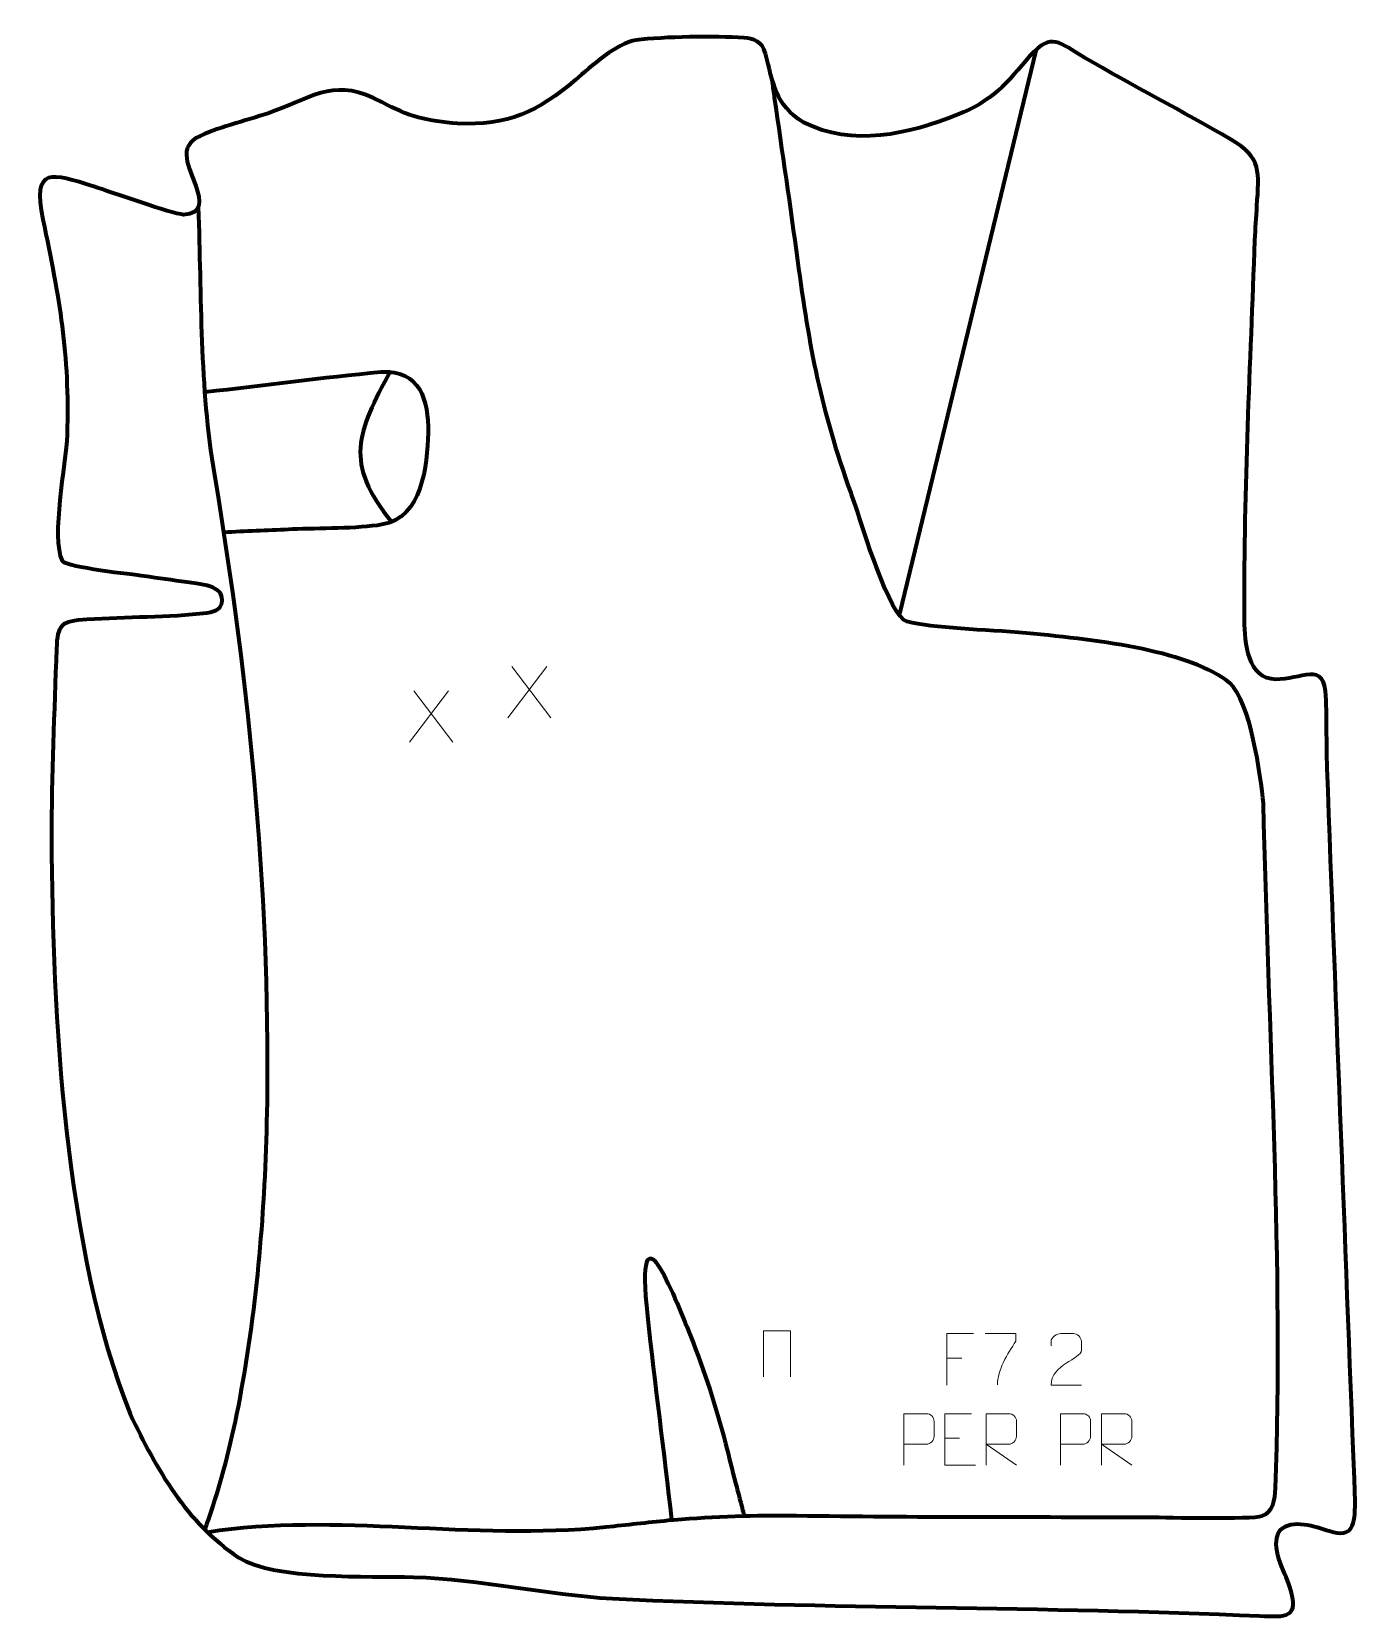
# Model space of a CAD drawing. Header units: millimetres. Extents: x -323 to 319, y -384 to 386.
import ezdxf

# ---------------------------------------------------------------- set-up
doc = ezdxf.new("R2010")
doc.units = ezdxf.units.MM
doc.header["$MEASUREMENT"] = 0
for name, color, linetype in [('layer 1', 7, 'Continuous'), ('layer 2', 7, 'Continuous'), ('layer 3', 7, 'Continuous')]:
    doc.layers.add(name, color=color, linetype=linetype)

msp = doc.modelspace()

# ---------------------------------------------------------------- linework, layer by layer
at = {"layer": 'layer 1', "color": 250, "lineweight": 9}
for points, knots in [([(100.1799, -309.9998), (100.1799, -309.9998), (100.1799, -285.0462), (100.1799, -285.0462), (100.1799, -285.0462), (103.7749, -285.0462), (107.3702, -285.0462), (110.9656, -285.0462), (110.9656, -285.0462), (113.2908, -285.0841), (114.8482, -286.5742), (114.844, -288.9403), (114.844, -288.9403), (114.8436, -290.976), (114.8436, -294.0353), (114.844, -296.0713), (114.844, -296.0713), (114.8375, -297.9467), (113.0253, -299.8886), (111.0157, -299.9077), (111.0157, -299.9077), (111.0157, -299.9077), (100.1799, -299.9077), (100.1799, -299.9077)], [0, 0, 0, 0, 0.14285714, 0.14285714, 0.14285714, 0.14285714, 0.28571429, 0.28571429, 0.28571429, 0.28571429, 0.42857143, 0.42857143, 0.42857143, 0.42857143, 0.57142857, 0.57142857, 0.57142857, 0.57142857, 0.71428571, 0.71428571, 0.71428571, 0.71428571, 1, 1, 1, 1]), ([(132.953, -285.0462), (132.953, -285.0462), (120.0791, -285.0462), (120.0791, -285.0462), (120.0791, -285.0462), (120.0791, -285.0462), (120.0791, -309.9998), (120.0791, -309.9998), (120.0791, -309.9998), (120.0791, -309.9998), (134.9449, -309.9998), (134.9449, -309.9998)], [0, 0, 0, 0, 0.25, 0.25, 0.25, 0.25, 0.5, 0.5, 0.5, 0.5, 1, 1, 1, 1]), ([(140.18, -309.9997), (140.18, -309.9997), (140.18, -285.0462), (140.18, -285.0462), (140.18, -285.0462), (143.7748, -285.0462), (147.3703, -285.0462), (150.9655, -285.0462), (150.9655, -285.0462), (153.2908, -285.0839), (154.8481, -286.5739), (154.844, -288.9403), (154.844, -288.9403), (154.8436, -290.9758), (154.8436, -294.0352), (154.844, -296.0712), (154.844, -296.0712), (154.8375, -297.9467), (153.0252, -299.8885), (151.0157, -299.9076), (151.0157, -299.9076), (151.0157, -299.9076), (140.18, -299.9076), (140.18, -299.9076), (140.18, -299.9076), (140.18, -299.9076), (154.8347, -309.9997), (154.8347, -309.9997)], [0, 0, 0, 0, 0.125, 0.125, 0.125, 0.125, 0.25, 0.25, 0.25, 0.25, 0.375, 0.375, 0.375, 0.375, 0.5, 0.5, 0.5, 0.5, 0.625, 0.625, 0.625, 0.625, 0.75, 0.75, 0.75, 0.75, 1, 1, 1, 1]), ([(176.1799, -309.9998), (176.1799, -309.9998), (176.1799, -285.0462), (176.1799, -285.0462), (176.1799, -285.0462), (179.7749, -285.0462), (183.3702, -285.0462), (186.9656, -285.0462), (186.9656, -285.0462), (189.2908, -285.0841), (190.8482, -286.5742), (190.844, -288.9403), (190.844, -288.9403), (190.8436, -290.976), (190.8436, -294.0353), (190.844, -296.0713), (190.844, -296.0713), (190.8375, -297.9467), (189.0253, -299.8886), (187.0157, -299.9077), (187.0157, -299.9077), (187.0157, -299.9077), (176.1799, -299.9077), (176.1799, -299.9077)], [0, 0, 0, 0, 0.14285714, 0.14285714, 0.14285714, 0.14285714, 0.28571429, 0.28571429, 0.28571429, 0.28571429, 0.42857143, 0.42857143, 0.42857143, 0.42857143, 0.57142857, 0.57142857, 0.57142857, 0.57142857, 0.71428571, 0.71428571, 0.71428571, 0.71428571, 1, 1, 1, 1]), ([(196.18, -309.9997), (196.18, -309.9997), (196.18, -285.0462), (196.18, -285.0462), (196.18, -285.0462), (199.7748, -285.0462), (203.3703, -285.0462), (206.9655, -285.0462), (206.9655, -285.0462), (209.2908, -285.0839), (210.8481, -286.5739), (210.844, -288.9403), (210.844, -288.9403), (210.8436, -290.9758), (210.8436, -294.0352), (210.844, -296.0712), (210.844, -296.0712), (210.8375, -297.9467), (209.0252, -299.8885), (207.0157, -299.9076), (207.0157, -299.9076), (207.0157, -299.9076), (196.18, -299.9076), (196.18, -299.9076), (196.18, -299.9076), (196.18, -299.9076), (210.8347, -309.9997), (210.8347, -309.9997)], [0, 0, 0, 0, 0.125, 0.125, 0.125, 0.125, 0.25, 0.25, 0.25, 0.25, 0.375, 0.375, 0.375, 0.375, 0.5, 0.5, 0.5, 0.5, 0.625, 0.625, 0.625, 0.625, 0.75, 0.75, 0.75, 0.75, 1, 1, 1, 1])]:
    msp.add_open_spline(points, degree=3, knots=knots, dxfattribs=at)
msp.add_open_spline([(120.0791, -296.9259), (120.0791, -296.9259), (127.2472, -296.9259), (127.2472, -296.9259)], degree=3, dxfattribs=at)
at = {"layer": 'layer 2', "color": 142, "lineweight": 158}
for points in [[(98.2057, 103.2537), (98.2057, 103.2537), (164.5225, 377.3601), (164.5225, 377.3601)], [(-149.1205, 221.2167), (-165.3459, 191.2248), (-171.9112, 176.6239), (-148.5047, 147.7922)]]:
    msp.add_open_spline(points, degree=3, dxfattribs=at)
for points, knots in [([(-238.0087, -342.5008), (-175.7067, -332.7269), (-109.1377, -346.7408), (-44.4918, -339.9954), (-44.4918, -339.9954), (-34.4317, -338.9457), (-24.4095, -337.7313), (-14.3343, -336.7949), (-14.3343, -336.7949), (-14.3343, -336.7949), (-11.4495, -336.5435), (-11.4495, -336.5435), (-11.4495, -336.5435), (8.553, -334.8945), (27.8829, -334.2003), (47.9544, -334.477), (47.9544, -334.477), (105.0324, -335.3437), (162.2606, -335.0646), (219.3657, -335.2863), (219.3657, -335.2863), (228.3285, -335.3256), (268.5613, -336.4195), (274.0589, -334.672), (274.0589, -334.672), (279.3222, -332.9989), (280.3953, -326.877), (280.6111, -321.1607), (280.6111, -321.1607), (284.5833, -215.9501), (277.1152, -95.3254), (274.7489, 11.2715), (274.7489, 11.2715), (273.4203, 24.6184), (268.391, 61.1799), (258.3486, 69.6011), (258.3486, 69.6011), (240.1356, 84.8739), (196.4128, 90.5411), (159.7667, 93.8728), (159.7667, 93.8728), (139.433, 95.7214), (114.5099, 96.1903), (101.567, 99.4896), (101.567, 99.4896), (93.4662, 101.5546), (79.8371, 146.2012), (76.9371, 154.9764), (76.9371, 154.9764), (76.1345, 157.3353), (75.322, 159.6876), (74.4994, 162.0396), (74.4994, 162.0396), (59.9312, 202.7902), (54.3986, 232.2177), (48.6852, 274.8314), (48.6852, 274.8314), (45.1462, 301.2273), (41.1812, 327.5673), (37.4238, 353.9329), (37.4238, 353.9329), (37.0705, 356.4186), (36.7171, 358.9044), (36.3638, 361.3901), (36.3638, 361.3901), (36.3638, 361.3901), (36.1518, 362.8816), (36.1518, 362.8816)], [0, 0, 0, 0, 0.05555556, 0.05555556, 0.05555556, 0.05555556, 0.11111111, 0.11111111, 0.11111111, 0.11111111, 0.16666667, 0.16666667, 0.16666667, 0.16666667, 0.22222222, 0.22222222, 0.22222222, 0.22222222, 0.27777778, 0.27777778, 0.27777778, 0.27777778, 0.33333333, 0.33333333, 0.33333333, 0.33333333, 0.38888889, 0.38888889, 0.38888889, 0.38888889, 0.44444444, 0.44444444, 0.44444444, 0.44444444, 0.5, 0.5, 0.5, 0.5, 0.55555556, 0.55555556, 0.55555556, 0.55555556, 0.61111111, 0.61111111, 0.61111111, 0.61111111, 0.66666667, 0.66666667, 0.66666667, 0.66666667, 0.72222222, 0.72222222, 0.72222222, 0.72222222, 0.77777778, 0.77777778, 0.77777778, 0.77777778, 0.83333333, 0.83333333, 0.83333333, 0.83333333, 0.88888889, 0.88888889, 0.88888889, 0.88888889, 1, 1, 1, 1]), ([(-242.4066, 300.6889), (-240.8989, 257.1421), (-241.8646, 213.6765), (-234.5834, 170.5934), (-234.5834, 170.5934), (-217.4209, 69.0431), (-206.8891, -40.7957), (-209.2237, -143.478), (-209.2237, -143.478), (-210.3261, -190.2002), (-214.2944, -235.8312), (-223.1207, -281.7705), (-223.1207, -281.7705), (-226.7969, -300.4951), (-231.4276, -318.5543), (-237.6246, -336.6116), (-237.6246, -336.6116), (-238.2017, -338.136), (-238.772, -339.6603), (-239.338, -341.1888)], [0, 0, 0, 0, 0.16666667, 0.16666667, 0.16666667, 0.16666667, 0.33333333, 0.33333333, 0.33333333, 0.33333333, 0.5, 0.5, 0.5, 0.5, 0.66666667, 0.66666667, 0.66666667, 0.66666667, 1, 1, 1, 1]), ([(-239.0722, 211.0206), (-210.7438, 214.2398), (-181.9662, 218.0726), (-153.6454, 220.7548), (-153.6454, 220.7548), (-134.6467, 221.8728), (-130.7145, 207.1624), (-130.8132, 191.188), (-130.8132, 191.188), (-131.2693, 175.1513), (-133.6446, 149.959), (-153.2211, 146.5892), (-153.2211, 146.5892), (-165.139, 144.5377), (-183.9029, 144.8676), (-196.6355, 144.3158), (-196.6355, 144.3158), (-207.1377, 143.8606), (-217.64, 143.3867), (-228.1409, 142.9049), (-228.1409, 142.9049), (-228.1409, 142.9049), (-229.6417, 142.836), (-229.6417, 142.836)], [0, 0, 0, 0, 0.14285714, 0.14285714, 0.14285714, 0.14285714, 0.28571429, 0.28571429, 0.28571429, 0.28571429, 0.42857143, 0.42857143, 0.42857143, 0.42857143, 0.57142857, 0.57142857, 0.57142857, 0.57142857, 0.71428571, 0.71428571, 0.71428571, 0.71428571, 1, 1, 1, 1]), ([(-12.5226, -336.6317), (-16.0326, -303.5932), (-20.6919, -270.635), (-24.1779, -237.6764), (-24.1779, -237.6764), (-30.3414, -179.4016), (-11.6759, -226.7217), (-3.4614, -247.2191), (-3.4614, -247.2191), (3.477, -264.5321), (8.8434, -281.4635), (13.5814, -299.4887), (13.5814, -299.4887), (15.1924, -305.8619), (16.7704, -312.2369), (18.4268, -318.5995), (18.4268, -318.5995), (19.1873, -321.4868), (19.9461, -324.3744), (20.7012, -327.2632), (20.7012, -327.2632), (21.3326, -329.6828), (21.9641, -332.1024), (22.5955, -334.5221)], [0, 0, 0, 0, 0.14285714, 0.14285714, 0.14285714, 0.14285714, 0.28571429, 0.28571429, 0.28571429, 0.28571429, 0.42857143, 0.42857143, 0.42857143, 0.42857143, 0.57142857, 0.57142857, 0.57142857, 0.57142857, 0.71428571, 0.71428571, 0.71428571, 0.71428571, 1, 1, 1, 1])]:
    msp.add_open_spline(points, degree=3, knots=knots, dxfattribs=at)
at = {"layer": 'layer 2', "color": 250, "lineweight": 9}
for points in [[(-73.1866, 77.7114), (-73.1866, 77.7114), (-92.1095, 52.8156), (-92.1095, 52.8156)], [(-90.1063, 77.7114), (-90.1063, 77.7114), (-71.1833, 52.7579), (-71.1833, 52.7579)], [(-120.897, 65.9481), (-120.897, 65.9481), (-139.8199, 41.0523), (-139.8199, 41.0523)], [(-137.8167, 65.9481), (-137.8167, 65.9481), (-118.8937, 40.9946), (-118.8937, 40.9946)], [(121.0824, -258.0416), (121.0824, -258.0416), (128.2505, -258.0416), (128.2505, -258.0416)]]:
    msp.add_open_spline(points, degree=3, dxfattribs=at)
for points, knots in [([(32.0371, -267.168), (32.0371, -267.168), (32.0371, -244.8177), (32.0371, -244.8177), (32.0371, -244.8177), (32.0371, -244.8177), (45.1554, -244.8177), (45.1554, -244.8177), (45.1554, -244.8177), (45.1554, -244.8177), (45.1554, -267.168), (45.1554, -267.168)], [0, 0, 0, 0, 0.25, 0.25, 0.25, 0.25, 0.5, 0.5, 0.5, 0.5, 1, 1, 1, 1]), ([(133.9564, -246.1619), (133.9564, -246.1619), (121.0824, -246.1619), (121.0824, -246.1619), (121.0824, -246.1619), (121.0824, -246.1619), (121.0824, -271.1155), (121.0824, -271.1155)], [0, 0, 0, 0, 0.33333333, 0.33333333, 0.33333333, 0.33333333, 1, 1, 1, 1]), ([(139.7015, -246.1398), (139.7015, -246.1398), (154.5176, -246.1398), (154.5176, -246.1398), (154.5176, -246.1398), (154.5173, -247.3894), (154.5173, -248.639), (154.5176, -249.8888), (154.5176, -249.8888), (150.5232, -255.8859), (145.608, -263.7195), (145.608, -271.0983)], [0, 0, 0, 0, 0.25, 0.25, 0.25, 0.25, 0.5, 0.5, 0.5, 0.5, 1, 1, 1, 1]), ([(186.353, -271.1062), (181.4386, -271.1059), (176.5242, -271.1059), (171.6101, -271.1062), (171.6101, -271.1062), (171.6101, -261.1739), (186.2611, -258.5327), (186.353, -254.2224), (186.353, -254.2224), (186.3527, -252.7983), (186.3527, -251.3746), (186.353, -249.9513), (186.353, -249.9513), (186.3361, -247.8742), (184.2133, -246.1494), (182.5423, -246.1321), (182.5423, -246.1321), (180.4691, -246.1325), (178.3962, -246.1325), (176.3238, -246.1321), (176.3238, -246.1321), (174.5017, -246.1156), (171.677, -247.9077), (171.6101, -250.0013), (171.6101, -250.0013), (171.6101, -250.0013), (171.6101, -252.0561), (171.6101, -252.0561)], [0, 0, 0, 0, 0.125, 0.125, 0.125, 0.125, 0.25, 0.25, 0.25, 0.25, 0.375, 0.375, 0.375, 0.375, 0.5, 0.5, 0.5, 0.5, 0.625, 0.625, 0.625, 0.625, 0.75, 0.75, 0.75, 0.75, 1, 1, 1, 1])]:
    msp.add_open_spline(points, degree=3, knots=knots, dxfattribs=at)
at = {"layer": 'layer 3', "color": 242, "lineweight": 158}
msp.add_open_spline([(32.9202, 375.3823), (36.802, 361.1025), (37.4254, 350.4877), (51.4394, 341.8605), (51.4394, 341.8605), (74.9967, 329.6956), (102.5668, 336.1987), (125.9864, 345.4587), (125.9864, 345.4587), (143.1786, 352.2564), (150.1016, 360.7437), (161.5459, 374.3194), (161.5459, 374.3194), (171.826, 385.8831), (175.6492, 380.4876), (187.689, 373.4423), (187.689, 373.4423), (211.2247, 359.723), (235.4886, 347.1717), (258.9175, 333.5571), (258.9175, 333.5571), (274.0502, 324.7634), (272.5909, 317.7557), (271.5809, 301.3273), (271.5809, 301.3273), (271.24, 295.7829), (270.8593, 290.2705), (270.6319, 284.7178), (270.6319, 284.7178), (268.3904, 224.3391), (265.3321, 163.9862), (265.5244, 103.5461), (265.5244, 103.5461), (265.5244, 103.5461), (265.5291, 102.0592), (265.5291, 102.0592), (265.5291, 102.0592), (265.6799, 92.1929), (265.9504, 73.8162), (278.4565, 71.7027), (278.4565, 71.7027), (290.0206, 69.7484), (303.4835, 80.7436), (304.8492, 65.9478), (304.8492, 65.9478), (305.7281, 53.7528), (305.2113, 40.8329), (305.6822, 28.3895), (305.6822, 28.3895), (310.1738, -90.4235), (314.752, -209.2209), (319.3221, -328.0301), (319.3221, -328.0301), (318.9962, -338.9053), (318.5095, -345.7315), (306.6358, -341.9263), (306.6358, -341.9263), (300.0865, -339.8274), (288.6345, -335.6523), (282.7828, -341.6272), (282.7828, -341.6272), (277.5931, -350.0118), (284.9359, -361.0689), (287.6181, -369.2916), (287.6181, -369.2916), (292.5306, -384.3519), (285.7264, -383.7644), (272.8923, -383.1898), (272.8923, -383.1898), (168.4468, -378.5148), (63.4417, -379.8659), (-41.3192, -374.8251), (-41.3192, -374.8251), (-73.9305, -372.7697), (-104.8704, -365.5526), (-137.9081, -364.3332), (-137.9081, -364.3332), (-159.6182, -363.757), (-205.0693, -365.9498), (-222.8318, -354.9257), (-222.8318, -354.9257), (-248.6648, -337.2123), (-262.2906, -312.6421), (-275.5358, -285.0697), (-275.5358, -285.0697), (-307.2824, -205.904), (-313.2789, -91.2176), (-313.6875, -5.8704), (-313.6875, -5.8704), (-313.6554, 24.6724), (-312.341, 55.7337), (-311.2551, 86.2927), (-311.2551, 86.2927), (-310.8358, 98.0934), (-309.1451, 99.6642), (-296.4429, 100.5176), (-296.4429, 100.5176), (-277.3278, 101.8018), (-257.0216, 101.4141), (-238.1898, 103.6252), (-238.1898, 103.6252), (-233.6371, 104.1597), (-230.1149, 106.2044), (-231.1465, 111.5264), (-231.1465, 111.5264), (-232.3408, 117.6882), (-242.7018, 117.9768), (-247.9307, 118.7692), (-247.9307, 118.7692), (-254.8409, 119.8162), (-261.7617, 120.7246), (-268.6686, 121.7556), (-268.6686, 121.7556), (-274.9358, 122.585), (-305.5722, 125.8576), (-308.5356, 128.9933), (-308.5356, 128.9933), (-313.9707, 140.6701), (-306.8042, 175.6384), (-306.0799, 190.1941), (-306.0799, 190.1941), (-304.8838, 229.7727), (-309.8818, 256.4495), (-317.8347, 294.6795), (-317.8347, 294.6795), (-323.2711, 320.8122), (-313.5316, 317.0879), (-293.1078, 310.7376), (-293.1078, 310.7376), (-285.0257, 308.1909), (-255.3393, 297.4061), (-249.5599, 297.0505), (-249.5599, 297.0505), (-240.1473, 297.6623), (-241.1769, 303.6541), (-243.5739, 311.013), (-243.5739, 311.013), (-246.5273, 320.0803), (-253.212, 329.9284), (-241.3991, 335.4026), (-241.3991, 335.4026), (-231.8612, 339.8225), (-216.7628, 343.2689), (-206.1367, 347.1504), (-206.1367, 347.1504), (-184.8025, 355.1216), (-175.5738, 363.6305), (-153.1666, 351.6262), (-153.1666, 351.6262), (-140.411, 344.7926), (-131.0678, 342.2819), (-116.5392, 341.3639), (-116.5392, 341.3639), (-92.2921, 340.0747), (-77.2927, 347.1454), (-59.2041, 362.5983), (-59.2041, 362.5983), (-52.0726, 368.6907), (-39.1884, 380.5009), (-29.8466, 381.7477), (-29.8466, 381.7477), (-16.1744, 383.5726), (8.2302, 383.8186), (22.5698, 382.8624), (22.5698, 382.8624), (27.2091, 382.5529), (31.3374, 381.2049), (32.9202, 375.3823)], degree=3, knots=[0, 0, 0, 0, 0.02325581, 0.02325581, 0.02325581, 0.02325581, 0.04651163, 0.04651163, 0.04651163, 0.04651163, 0.06976744, 0.06976744, 0.06976744, 0.06976744, 0.09302326, 0.09302326, 0.09302326, 0.09302326, 0.11627907, 0.11627907, 0.11627907, 0.11627907, 0.13953488, 0.13953488, 0.13953488, 0.13953488, 0.1627907, 0.1627907, 0.1627907, 0.1627907, 0.18604651, 0.18604651, 0.18604651, 0.18604651, 0.20930233, 0.20930233, 0.20930233, 0.20930233, 0.23255814, 0.23255814, 0.23255814, 0.23255814, 0.25581395, 0.25581395, 0.25581395, 0.25581395, 0.27906977, 0.27906977, 0.27906977, 0.27906977, 0.30232558, 0.30232558, 0.30232558, 0.30232558, 0.3255814, 0.3255814, 0.3255814, 0.3255814, 0.34883721, 0.34883721, 0.34883721, 0.34883721, 0.37209302, 0.37209302, 0.37209302, 0.37209302, 0.39534884, 0.39534884, 0.39534884, 0.39534884, 0.41860465, 0.41860465, 0.41860465, 0.41860465, 0.44186047, 0.44186047, 0.44186047, 0.44186047, 0.46511628, 0.46511628, 0.46511628, 0.46511628, 0.48837209, 0.48837209, 0.48837209, 0.48837209, 0.51162791, 0.51162791, 0.51162791, 0.51162791, 0.53488372, 0.53488372, 0.53488372, 0.53488372, 0.55813953, 0.55813953, 0.55813953, 0.55813953, 0.58139535, 0.58139535, 0.58139535, 0.58139535, 0.60465116, 0.60465116, 0.60465116, 0.60465116, 0.62790698, 0.62790698, 0.62790698, 0.62790698, 0.65116279, 0.65116279, 0.65116279, 0.65116279, 0.6744186, 0.6744186, 0.6744186, 0.6744186, 0.69767442, 0.69767442, 0.69767442, 0.69767442, 0.72093023, 0.72093023, 0.72093023, 0.72093023, 0.74418605, 0.74418605, 0.74418605, 0.74418605, 0.76744186, 0.76744186, 0.76744186, 0.76744186, 0.79069767, 0.79069767, 0.79069767, 0.79069767, 0.81395349, 0.81395349, 0.81395349, 0.81395349, 0.8372093, 0.8372093, 0.8372093, 0.8372093, 0.86046512, 0.86046512, 0.86046512, 0.86046512, 0.88372093, 0.88372093, 0.88372093, 0.88372093, 0.90697674, 0.90697674, 0.90697674, 0.90697674, 0.93023256, 0.93023256, 0.93023256, 0.93023256, 0.95348837, 0.95348837, 0.95348837, 0.95348837, 1, 1, 1, 1], dxfattribs=at)

doc.saveas('drawing.dxf')
